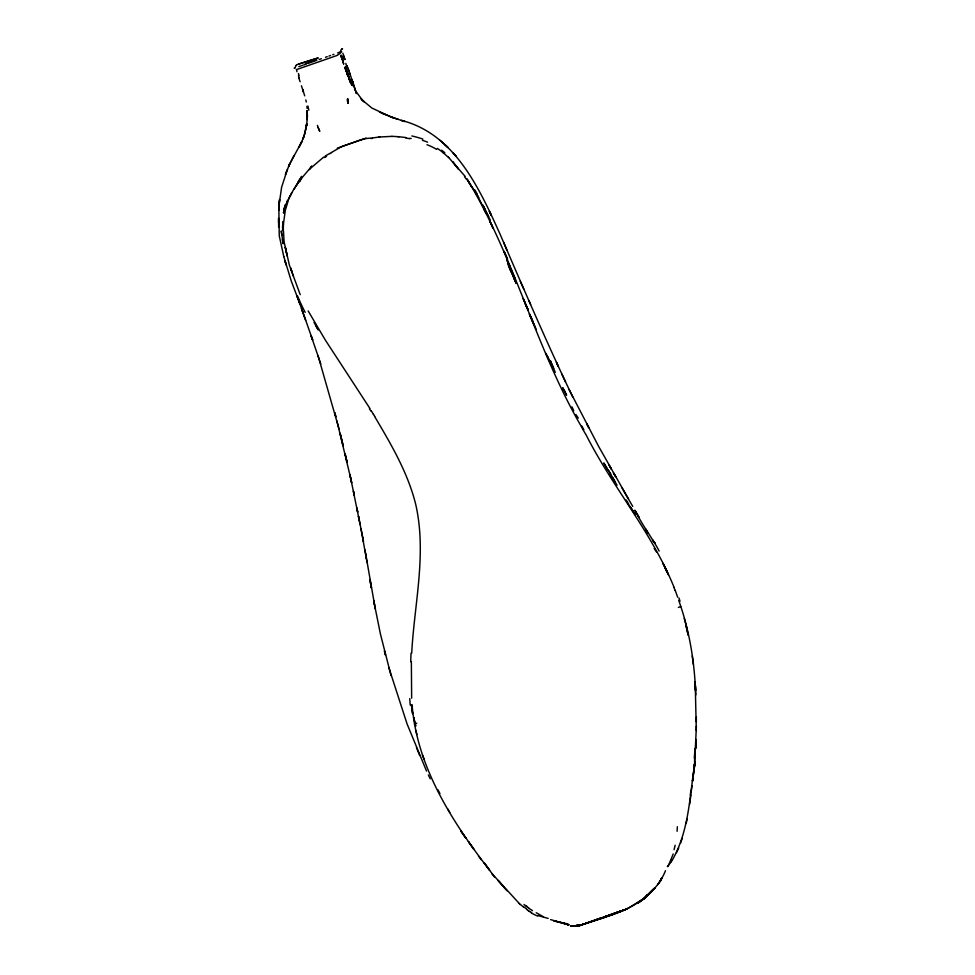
<?xml version="1.0" encoding="UTF-8"?>
<svg xmlns="http://www.w3.org/2000/svg" width="975" height="975" viewBox="0 0 975 975"><rect width="100%" height="100%" fill="white"/><g stroke="black" fill="none" stroke-linecap="round" stroke-linejoin="round"><path stroke-width="1.46" d="M283.81 256.632L279.252 235.816L278.838 206.578L281.604 187.273L287.491 169.175M307.137 119.572L307.247 110.614L306.979 121.838L304.773 133.758L306.735 124.13L305.87 128.871M278.57 222.629L278.606 218.351L278.643 227.029M694.48 766.569L696.394 726.034M696.296 730.519L695.273 685.023M411.352 661.659L411.657 698.173M307.357 117.268L307.466 114.977M696.126 739.537L695.638 748.666L696.126 739.537L695.809 744.12M677.101 831.273L677.345 826.703M411.706 653.104C414.314 604 426.758 554.361 415.947 505.403A82.875 82.631 -25.9 0 0 414.972 501.479C406.831 470.925 390.585 443.43 374.595 416.435M282.506 226.066L282.713 230.478L282.774 221.581M690.824 790.591L690.312 795.234M672.043 860.535C689.276 830.932 689.678 795.283 694.919 762.328L694.115 767.081L694.907 762.328M693.908 771.615L694.919 762.316L692.591 781.012L694.383 766.984M692.591 781.012L693.188 776.332M691.409 790.372L691.97 785.704M690.897 795.027L689.581 804.424M692.469 781.036L693.103 776.539M686.168 823.509L687.217 818.671M674.103 849.7L675.151 845.203M286.431 171.856L285.407 174.488L289.673 163.897L301.982 141.412L299.106 146.945L303.054 138.816L305.346 131.272M285.992 204.713L284.749 208.808L287.467 200.704L284.59 208.869M303.956 136.244L303.054 138.816L304.761 133.709M680.538 843.192L682.244 838.293M288.32 200.265L285.334 210.271L283.615 222.763A92.503 89.785 27.2 0 0 283.493 224.664A46.386 45.264 4.4 0 0 283.408 231.636M673.201 853.966L668.009 866.58M619.783 911.454L604.573 917.195C629.484 910.333 655.456 895.769 665.498 870.699M299.788 181.642L301.056 178.778M660.355 881.156L661.806 877.939L660.258 881.193M657.808 884.569L661.988 877.866M288.015 200.521L291.696 192.794M289.977 196.365L293.061 190.539A103.959 102.655 5.6 0 1 301.531 178.498M676.431 852.711L678.697 847.97M294.023 155.512L288.551 166.53L289.673 163.897M299.812 179.205L298.131 182.215L301.494 176.365M294.218 188.955L298.46 182.106M296.229 185.482L298.545 182.069M341.689 51.712L340.226 53.138A244.25 3.315 -19.3 0 0 340.287 53.211L337.277 55.38M309.587 169.065L311.781 166.055L309.477 169.102M671.068 861.961L669.338 864.167M301.446 178.437L307.015 171.819A76.026 56.392 -41.5 0 1 309.16 169.467M657.711 884.605L660.514 881.095M669.094 864.472L667.339 866.568M654.505 888.067L644.414 898.304L637.723 902.874L644.329 898.341L647.412 895.013L644.512 898.28L638.003 902.765L644.585 898.243L654.956 887.908L644.414 898.304L626.876 909.005M651.324 891.418L644.512 898.28C667.424 874.733 639.076 904.788 637.784 902.838M644.378 898.328L647.303 895.062M644.536 898.267L647.546 894.977M309.185 169.492L323.651 157.109M651.41 891.382L654.847 887.957M296.485 65.191L297.046 64.618M296.303 69.664L337.021 55.478M325.236 156.049L329.745 153.404M331.439 152.453L340.848 147.067A99.097 97.463 -16.2 0 1 342.786 146.201L361.164 139.73M295.961 65.496L295.315 67.385A154.464 2.096 -19.3 0 1 295.047 67.604L294.17 68.079L295.157 67.86M298.228 64.192L318.008 57.976L304.212 64.728L305.931 64.131M414.497 724.193L416.788 723.182M678.405 607.474L680.708 606.462M608.827 915.318L604.366 917.268L617.407 912.295M608.619 915.367L604.134 917.353L614.92 913.209M614.957 913.148L604.256 917.304L609.546 915.05M610.021 914.903L604.463 917.256L619.21 911.662M613.665 913.599L604.232 917.317L610.496 914.708M611.02 914.55L604.476 917.256L614.14 913.465M666.644 570.911L668.362 574.787L662.963 563.258L666.668 570.899M604.22 917.317L611.471 914.367M604.366 917.292L580.137 925.36L570.923 926.25L580.113 925.372L626.413 909.163M603.428 917.609L579.991 925.409L570.96 926.226M337.618 53.003L340.58 51.651L341.104 49.957A158.632 2.157 -19.3 0 1 341.067 49.835A141.424 1.913 -19.3 0 1 341.384 49.64L342.493 48.762L341.872 48.933M620.636 911.186L604.597 917.207L624.963 909.675M621.66 910.833L604.597 917.207L622.818 910.418M694.59 757.977L694.639 762.426M666.449 570.984L664.731 567.109M696.321 721.585L696.357 717.1M599.296 918.718L604.098 917.365L580.052 925.385L571.606 925.982M332.768 54.722L333.901 54.332M366.125 138.072L337.265 148.163M308.027 63.399L316.851 60.304M319.13 59.512L321.372 58.719M325.455 57.293L327.247 56.66M328.965 56.062L330.586 55.49M525.854 905.568L528.864 908.286M566.28 923.422L568.73 924.8L554.068 920.9M571.058 926.201L580.186 925.348L571.411 926.055M300.812 65.922L303.103 65.118M325.589 156.743L326.576 156.402M298.813 66.617L299.861 66.251M416.898 734.516L415.947 730.372M543.136 916.61L536.213 912.734M437.933 789.774L439.944 793.54M526.597 909.041L523.246 906.445M317.947 58L298.033 64.265M507.049 890.784L503.941 887.396M582.221 924.629L604.025 917.39L598.333 918.986M583.379 924.227L603.793 917.487L588.023 922.606M585.719 923.41L604.744 917.146M586.877 923.008L603.976 917.402L597.029 919.437M298.447 75.684L299.118 77.695M318.033 127.433L319.751 131.369L317.387 125.385M590.436 921.741L604 917.402L595.944 919.815M296.961 71.711L296.583 69.603M593.994 920.546L604.037 917.378L594.811 920.217M494.691 877.22L491.839 873.746M592.605 920.997L603.854 917.475L597.175 919.401M378.739 137.109L372.206 137.975M370.878 138.109L366.893 138.45A28.068 27.934 -15.6 0 0 361.189 139.803M571.167 926.165L580.052 925.385M379.86 136.988L391.621 136.378M576.091 925.592L580.381 925.275L576.079 925.604M392.742 136.378L398.117 136.671M399.397 136.792L405.88 137.548M548.157 918.413L537.895 915.537M550.57 919.596L568.73 924.8L562.014 922.679L565.622 923.654M409.829 138.243L411.182 138.523M553.91 920.948L558.151 921.802M572.837 397.215C547.182 343.675 523.758 289.087 500.248 234.573C479.566 188.821 454.813 133.977 401.493 120.412L404.82 121.497L391.316 117.122L371.914 108.067L362.395 100.157L354.51 89.432M558.285 921.753L562.039 922.667M562.014 922.679L568.681 924.824L561.966 922.703L568.62 924.848L565.439 923.715M394.643 118.194L398.19 119.255M391.316 117.122L394.668 118.219L379.482 112.174M382.456 113.38L385.344 114.636M531.57 912.563L529.474 911.284M528.828 908.298L532.472 910.626M437.361 148.395L440.944 150.93A57.501 54.99 88.5 0 1 443.101 152.734M528.328 910.528L526.597 909.334M448 147.542L445.27 144.995L448.037 147.566M441.602 150.199L444.844 152.722M523.319 906.884L520.321 904.373M443.138 152.685L447.793 156.817M440.091 140.351L445.185 144.995M518.834 903.021L493.289 875.062M449.292 158.23L465.099 176.329M362.42 100.181L364.102 101.839L360.872 98.475L362.395 100.157M609.643 474.398L614.555 481.638M492.582 874.185C454.216 824.692 416.922 768.848 412.072 704.584M478.469 856.062L481.199 859.584M471.851 186.591L478.688 197.62L474.423 190.162M466.854 178.717C514.398 256.632 535.519 347.673 581.429 426.697A41.377 41.145 -17 0 1 582.38 428.525L585.232 433.522A27.129 26.849 -75.8 0 1 586.036 434.765C612.544 487.232 651.958 532.569 674.017 587.23M575.835 414.472L578.309 418.092M348.684 78.012L352.389 85.52L347.21 73.917L351.317 83.545L349.501 79.316L350.244 81.352M654.164 548.438L656.577 552.069M636.992 513.923L634.883 510.181L639.137 517.664L636.992 513.959C643.402 526.914 652.543 538.407 659.161 551.046M610.764 473.984L608.376 470.34L617.053 485.245M626.169 499.98L628.473 503.661M369.927 408.476L325.175 339.836L308.173 310.928M628.217 503.758L630.459 507.451M632.751 506.427L624.085 491.546M482.601 205.213L490.425 220.362M628.473 498.993L598.711 446.55L569.083 389.561M447.598 808.75L449.78 812.455M474.837 190.015L477.007 193.733M647.705 532.679L645.523 528.938L647.693 532.655M352.523 85.605L349.513 79.962L350.452 81.827M316.083 326.198L318.264 329.916L314.035 322.445M371.256 410.694L373.401 414.412M581.685 425.88L583.842 429.609M483.868 209.247L485.964 212.989M341.713 57.123L343.163 61.132L341.092 55.088L342.481 59.097M621.989 487.744L624.073 491.522M478.469 197.706L482.393 205.286M612.848 477.738L614.872 481.528M484.831 208.894L482.857 205.116L488.585 216.535M351.341 83.57L349.477 79.852M428.378 774.954L430.231 778.818M350.378 81.461L351.244 83.436L349.464 79.463L351.183 83.387M526.524 306.235L524.708 302.396L528.158 310.147L523.161 298.46L524.879 302.335M531.046 318.094L529.425 314.182L536.36 329.66M561.88 374.144L565.476 381.859M571.959 406.855L573.751 410.719M514.337 279.167L516.116 283.018L512.862 275.194L516.202 282.982L511.01 271.367L516.275 282.957M426.55 771.103L407.087 723.974L388.757 667.363M520.297 281.288L523.721 288.978M528.913 300.592L530.619 304.468M510.266 267.15L506.622 259.472L515.19 278.85M507.597 263.616L510.912 271.403L509.316 267.491M300.215 294.645L289.417 265.273L284.176 242.312A32.114 31.102 -19.5 0 1 284.005 240.459L283.506 231.623M503.612 242.324L506.915 250.112M534.568 325.808L529.669 314.096M553.678 368.404L550.302 360.616L555.287 372.34M300.3 304.493L298.691 300.495L304.237 316.363M526.597 306.211L528.218 310.123M419.725 755.552L416.508 747.679M297.107 296.68L298.667 300.592L291.208 280.861L283.798 256.596M422.407 754.943L423.954 758.879M346.661 71.212L351.695 85.203M345.284 67.263L350.183 81.23M675.236 590.338L677.662 597.236M347.624 67.299L353.913 85.312M348.965 71.333L348.282 69.323L350.403 75.307M350.903 83.277L349.464 79.097M350.135 81.144L350.915 83.228M301.433 85.8L304.724 95.83M311.244 336.168L312.695 340.129L301.507 308.392L302.859 312.341M292.049 271.964L290.623 267.991L293.304 276.01M298.399 73.478L299.106 75.477M304.224 316.314L305.65 320.324M311.232 336.143L320.775 364.016M344.882 59.268L342.847 53.235M346.844 65.593L347.539 67.567L346.844 65.569M344.748 59.56L343.346 55.526L344.723 59.475M300.117 81.766L298.728 77.756M343.675 63.923L343.005 61.912L343.675 63.899M678.722 600.393C688.301 627.144 693.444 655.31 695.175 683.633M318.155 355.972L339.068 429.11M345.284 67.202L347.393 73.222L345.26 67.141L345.918 69.249M308.819 110.26L307.942 106.056M684.267 618.442L686.437 626.632M355.229 89.481L356.399 93.539M355.802 91.418L356.387 93.454M391.048 675.578L380.482 634.274L373.693 600.649M336.911 420.871L350.793 478.688L362.7 537.237M341.079 437.3L342.128 441.456L340.08 433.168L341.079 437.336M305.833 99.925L306.296 102.009M360.994 528.803L367.075 562.575M359.324 520.455L360.189 524.672M364.955 549.827L375.326 609.07M345.869 63.375L346.271 65.471M282.348 239.533L283.152 243.738L281.275 230.953L281.775 235.267M373.717 600.6L374.497 604.829M371.402 587.986L369.891 579.516L371.39 587.949M365.71 554.019L366.368 558.285M692.25 655.907L693.396 664.45M306.906 106.287L307.101 108.444M695.455 686.095L695.553 690.532L695.138 681.732L695.87 694.907M307.247 110.614L307.332 112.82M296.571 65.154A197.84 2.693 -19.3 0 1 296.156 65.435M372.255 138.377A51.968 36.148 -5.5 0 1 370.914 138.523M378.714 136.975A14.028 4.071 -6.5 0 1 379.884 136.853M391.597 136.451A11.554 1.706 -1 0 1 392.681 136.451M397.922 136.78A20.268 0.646 5 0 1 398.994 136.878M405.807 137.999A88.969 87.104 57.3 0 1 409.732 138.73M411.828 135.952A115.306 113.039 -37.4 0 1 422.857 139.059M422.443 140.327A88.957 81.803 -6.9 0 1 427.574 142.143M426.989 144.727A55.246 51.76 -11.9 0 1 436.654 149.394M447.915 156.683A97.951 91.845 80.9 0 1 449.414 158.096M464.49 176.682A95.111 79.962 31.1 0 1 466.233 179.034M673.859 587.303A128.578 114.684 -87.4 0 1 675.066 590.411M678.941 597.955A126.299 24.131 69 0 1 680.026 601.234M671.946 860.498A25.118 20.719 -33 0 1 670.958 861.912M537.615 916.025A50.737 42.717 -31 0 1 531.302 912.892M529.462 911.588A48.762 26.544 53.4 0 1 528.304 910.833M527.146 906.921A67.689 42.083 57.8 0 1 524.038 904.507M520.236 904.495A87.64 78.951 -84.5 0 1 518.737 903.142M410.219 705.047A232.525 189.406 -72.8 0 1 409.768 698.575M410.707 661.684A400.53 369.598 -60.9 0 1 411.06 653.116M374.729 416.398A81.656 46.361 53 0 1 373.535 414.375M369.428 408.732A115.562 105.178 35.2 0 1 370.756 410.938M305.163 312.378A259.252 250.38 -2.9 0 1 297.424 295.754M288.149 200.204A47.422 46.593 -1.8 0 1 289.794 196.292M324.236 157.584A25.862 9.994 -31.4 0 1 325.711 156.597M331.573 152.661A59.036 20.707 -29.5 0 1 329.867 153.636M347.502 99.048L348.075 103.362L347.502 99.048M278.838 206.615L278.74 210.344L279.545 199.497L278.838 206.578M694.87 748.934L694.505 758.014L694.87 748.934M347.758 98.95L347.502 101.303L347.758 98.95M284.237 208.991L283.469 213.111L285.029 205.043L284.237 208.991M306.808 124.081L306.272 126.506L306.808 124.081M627.083 908.932L604.951 917.085L627.108 908.919M484.295 862.985L489.548 870.09L484.295 862.985M473.606 848.823L468.451 841.681L473.606 848.823M504.197 887.311L498.103 880.498L504.197 887.311M456.056 156.305L453.399 153.233L456.056 156.305M458.323 168.955L452.888 161.984L458.323 168.955M655.188 543.477L652.494 539.943L655.163 543.465M465.806 838.134L460.797 830.944L465.806 838.134M633.043 511.034L630.654 507.378L635.286 514.727L633.043 511.034M469.365 182.995L467.049 179.327L471.595 186.688L469.365 182.995M564.866 391.389L562.624 387.697L566.621 395.265L564.866 391.389M606.023 466.684L603.805 462.979L608.132 470.438L606.023 466.684M615.615 476.556L613.385 472.838L615.578 476.543M611.313 469.085L609.192 465.331L611.288 469.06M547.792 357.033L545.732 353.279L549.51 360.921L547.792 357.033M588.729 427.574L586.755 423.784L588.729 427.574M348.014 75.185L347.356 73.101L349.513 79.182L347.38 73.162L348.014 75.185M491.485 224.482L489.572 220.679L493.058 228.406L491.485 224.482M491.254 215.317L489.413 211.514L491.254 215.317M558.248 366.393L556.493 362.542L558.248 366.393M532.911 321.921L531.156 318.057L532.898 321.921M507.487 259.155L504.099 251.392L507.487 259.155M342.31 59.853L340.921 55.88L342.31 59.853M346.491 71.918L345.089 67.957L346.491 71.918M300.117 304.444L298.691 300.495L300.117 304.444M352.499 81.437L351.804 79.463L353.182 83.436L352.499 81.437M354.486 87.323L353.803 85.312L354.949 89.383L354.486 87.323M347.88 75.928L347.21 73.954L347.88 75.928M415.679 725.997L413.79 717.71L415.679 725.997M688.131 634.993L686.29 626.681L688.131 634.993M286.114 264.786L284.944 260.715L286.089 264.761M303.42 91.833L302.847 89.798L303.408 91.821M287.162 255.779L285.322 247.467L287.162 255.779M385.491 655.042L384.43 650.886L385.478 655.017M335.863 416.812L334.803 412.657L335.839 416.788M346.125 457.957L345.089 453.826L347.051 462.101L346.076 457.909M343.09 445.575L342.115 441.395L343.066 445.563M350.793 478.688L349.854 474.496L351.67 482.844L350.817 478.628M354.315 495.361L353.45 491.144L354.291 495.349M359.324 520.479L358.471 516.287L359.324 520.479M357.691 512.094L356.85 507.865L357.654 512.07M363.456 541.43L362.663 537.213L363.443 541.405M412.047 709.361L411.438 705.108L412.583 713.651L412.047 709.361"/></g></svg>
